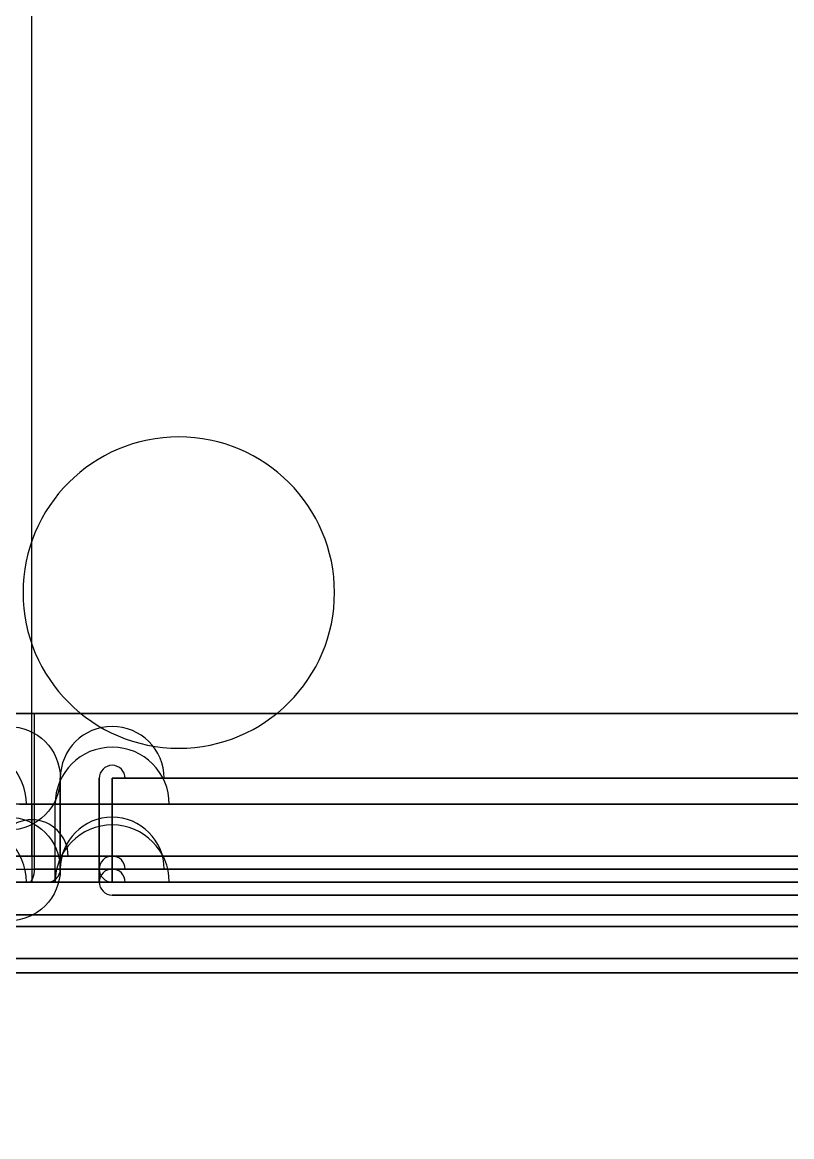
# Model space of a CAD drawing. Extents: x -93 to 93, y -188 to 102.
# Drawn here: x -73.16 to -43.51, y -113.82 to -70.85 of the extents above; entities that cross this region are included whole.
import ezdxf

# ---------------------------------------------------------------- set-up
doc = ezdxf.new("R2010")
doc.units = 0
doc.layers.add('Cut', color=7, linetype='CONTINUOUS')

msp = doc.modelspace()

# ---------------------------------------------------------------- linework, layer by layer
at = {"layer": 'Cut'}
for p, q in [((-72.7955, -103, 23.9519), (-72.7955, 17, 23.9519)), ((-72.7955, -103, 23.9519), (-72.7955, 17, 23.9519)), ((-72.7955, -103, -23.9481), (-72.7955, 17, -23.9481)), ((-72.7955, -103, -23.9481), (-72.7955, 17, -23.9481)), ((80.7469, -97.5, 30.55), (-80.7469, -97.5, 30.55)), ((80.7469, -97.5, 27.55), (-80.7469, -97.5, 27.55)), ((80.7469, -97.5, 30.55), (-80.7469, -97.5, 30.55)), ((80.7469, -97.5, 27.55), (-80.7469, -97.5, 27.55)), ((-73.6752, -97.5, -30.05), (73.6752, -97.5, -30.05)), ((-73.6752, -97.5, -30.05), (73.6752, -97.5, -30.05)), ((-73.1905, -97.5, -27.55), (-72.6905, -97.5, -27.05)), ((-73.1905, -97.5, -27.55), (-72.6905, -97.5, -27.05)), ((-72.6905, -97.5, -27.05), (72.6905, -97.5, -27.05)), ((-72.6905, -97.5, -27.05), (72.6905, -97.5, -27.05)), ((-72.6905, -103.5, -27.05), (-72.6905, -97.5, -27.05)), ((-72.6905, -103.5, -27.05), (-72.6905, -97.5, -27.05)), ((-71.6954, -103.5, -18.1881), (-71.6954, -100, -18.1881)), ((-71.6954, -103.5, -18.1881), (-71.6954, -100, -18.1881)), ((-71.6954, -100, -20.45), (-71.6954, -100, -18.1881)), ((-71.6954, -103.5, -20.45), (-71.6954, -100, -20.45)), ((-71.6954, -103.5, -20.45), (-71.6954, -100, -20.45)), ((-71.6954, -100, 20.45), (-71.6954, -103.5, 20.45)), ((-71.6954, -100, 20.45), (-71.6954, -103.5, 20.45)), ((-71.6954, -100, 18.1881), (-71.6954, -100, 20.45)), ((-71.6954, -103.5, 18.1881), (-71.6954, -100, 18.1881)), ((-71.6954, -103.5, 18.1881), (-71.6954, -100, 18.1881)), ((-71.6954, -100, 18.1881), (-71.6954, -100, 20.45)), ((-71.6954, -100, -20.45), (-71.6954, -100, -18.1881)), ((-70.1954, -100, 20.45), (-70.1954, -100, 18.1881)), ((-70.1954, -100, -18.1881), (-70.1954, -100, -20.45)), ((-70.1954, -100, -20.45), (-70.1954, -104, -20.45)), ((-70.1954, -100, -18.1881), (-70.1954, -100, -20.45)), ((-70.1954, -104, -18.1881), (-70.1954, -100, -18.1881)), ((-70.1954, -104, -18.1881), (-70.1954, -100, -18.1881)), ((-70.1954, -100, 18.1881), (-70.1954, -104, 18.1881)), ((-70.1954, -100, 18.1881), (-70.1954, -104, 18.1881)), ((-70.1954, -100, 20.45), (-70.1954, -100, 18.1881)), ((-70.1954, -104, 20.45), (-70.1954, -100, 20.45)), ((-70.1954, -100, -20.45), (-70.1954, -104, -20.45)), ((-70.1954, -104, 20.45), (-70.1954, -100, 20.45)), ((-69.6954, -100, -22.45), (-69.6954, -103.5, -22.45)), ((-69.6954, -100, -22.45), (-69.6954, -103.5, -22.45)), ((-6.62099, -100, -22.45), (-69.6954, -100, -22.45)), ((-69.6954, -100, 22.45), (-6.62099, -100, 22.45)), ((-69.6954, -103.5, 22.45), (-69.6954, -100, 22.45)), ((-69.6954, -103.5, 22.45), (-69.6954, -100, 22.45)), ((-6.62099, -100, 20.95), (-69.6954, -100, 20.95)), ((-69.6954, -100, -20.95), (-6.62099, -100, -20.95)), ((-69.6954, -100, 22.45), (-6.62099, -100, 22.45)), ((-6.62099, -100, -22.45), (-69.6954, -100, -22.45)), ((-69.6954, -100, -20.95), (-6.62099, -100, -20.95)), ((-69.6954, -104, -20.95), (-69.6954, -100, -20.95)), ((-69.6954, -100, 20.95), (-69.6954, -104, 20.95)), ((-6.62099, -100, 20.95), (-69.6954, -100, 20.95)), ((-69.6954, -104, -20.95), (-69.6954, -100, -20.95)), ((-69.6954, -100, 20.95), (-69.6954, -104, 20.95)), ((80.7469, -101, 27.35), (-80.7469, -101, 27.35)), ((80.7469, -101, 27.35), (-80.7469, -101, 27.35)), ((-73.2733, -101, -27.35), (-72.7733, -101, -26.85)), ((-73.2733, -101, -27.35), (-72.7733, -101, -26.85)), ((-72.7733, -101, -26.85), (72.7733, -101, -26.85)), ((-72.7733, -104, -26.85), (-72.7733, -101, -26.85)), ((-72.7733, -101, -26.85), (72.7733, -101, -26.85)), ((-72.7733, -104, -26.85), (-72.7733, -101, -26.85)), ((-71.8954, -101, 20.45), (-71.8954, -101, 18.1881)), ((-71.8954, -101, -18.1881), (-71.8954, -101, -20.45)), ((-71.8954, -104, 20.45), (-71.8954, -101, 20.45)), ((-71.8954, -101, 20.45), (-71.8954, -101, 18.1881)), ((-71.8954, -104, 20.45), (-71.8954, -101, 20.45)), ((-71.8954, -104, 18.1881), (-71.8954, -101, 18.1881)), ((-71.8954, -104, 18.1881), (-71.8954, -101, 18.1881)), ((-71.8954, -104, -18.1881), (-71.8954, -101, -18.1881)), ((-71.8954, -101, -18.1881), (-71.8954, -101, -20.45)), ((-71.8954, -104, -18.1881), (-71.8954, -101, -18.1881)), ((-71.8954, -104, -20.45), (-71.8954, -101, -20.45)), ((-71.8954, -104, -20.45), (-71.8954, -101, -20.45)), ((-6.62099, -101, 22.65), (-69.6954, -101, 22.65)), ((-69.6954, -101, -22.65), (-6.62099, -101, -22.65)), ((-6.62099, -101, 22.65), (-69.6954, -101, 22.65)), ((-69.6954, -104, 22.65), (-69.6954, -101, 22.65)), ((-69.6954, -104, 22.65), (-69.6954, -101, 22.65)), ((-69.6954, -104, -22.65), (-69.6954, -101, -22.65)), ((-69.6954, -101, -22.65), (-6.62099, -101, -22.65)), ((-69.6954, -104, -22.65), (-69.6954, -101, -22.65)), ((74.7491, -103, 26.7519), (-74.7493, -103, 26.7519)), ((74.7491, -103, 26.7519), (-74.7493, -103, 26.7519)), ((-73.6936, -103, -26.2481), (73.6935, -103, -26.2481)), ((-73.6936, -103, -26.2481), (73.6935, -103, -26.2481)), ((-72.7955, -103, -23.9481), (-4.69507, -103, -23.9481)), ((-4.69507, -103, 23.9519), (-72.7955, -103, 23.9519)), ((-4.69507, -103, 23.9519), (-72.7955, -103, 23.9519)), ((-72.7955, -103, -23.9481), (-4.69507, -103, -23.9481)), ((-80.7469, -103.5, 27.55), (80.7469, -103.5, 27.55)), ((-80.7469, -103.5, 27.55), (80.7469, -103.5, 27.55)), ((-73.1905, -103.5, -27.55), (-72.6905, -103.5, -27.05)), ((-73.1905, -103.5, -27.55), (-72.6905, -103.5, -27.05)), ((72.6905, -103.5, -27.05), (-72.6905, -103.5, -27.05)), ((72.6905, -103.5, -27.05), (-72.6905, -103.5, -27.05)), ((-71.6954, -103.5, -20.45), (-71.6954, -103.5, -18.1881)), ((-71.6954, -103.5, 18.1881), (-71.6954, -103.5, 20.45)), ((-71.6954, -103.5, -20.45), (-71.6954, -103.5, -18.1881)), ((-71.6954, -103.5, 18.1881), (-71.6954, -103.5, 20.45)), ((-6.62099, -103.5, -22.45), (-69.6954, -103.5, -22.45)), ((-69.6954, -103.5, 22.45), (-6.62099, -103.5, 22.45)), ((-6.62099, -103.5, -22.45), (-69.6954, -103.5, -22.45)), ((-69.6954, -103.5, 22.45), (-6.62099, -103.5, 22.45)), ((80.7469, -104, 27.05), (-80.7469, -104, 27.05)), ((80.7469, -104, 27.05), (-80.7469, -104, 27.05)), ((80.7469, -104, 27.35), (-80.7469, -104, 27.35)), ((80.7469, -104, 27.35), (-80.7469, -104, 27.35)), ((-73.3976, -104, -27.05), (-72.8976, -104, -26.55)), ((-73.3976, -104, -27.05), (-72.8976, -104, -26.55)), ((-73.2733, -104, -27.35), (-72.7733, -104, -26.85)), ((-73.2733, -104, -27.35), (-72.7733, -104, -26.85)), ((-72.8976, -104, -26.55), (72.8976, -104, -26.55)), ((-72.8976, -104, -26.55), (72.8976, -104, -26.55)), ((-72.7733, -104, -26.85), (72.7733, -104, -26.85)), ((-72.7733, -104, -26.85), (72.7733, -104, -26.85)), ((-72.1954, -104, -20.45), (-72.1954, -104, -18.1881)), ((-72.1954, -104, 18.1881), (-72.1954, -104, 20.45)), ((-72.1954, -104, -20.45), (-72.1954, -104, -18.1881)), ((-72.1954, -104, 18.1881), (-72.1954, -104, 20.45)), ((-71.8954, -104, -18.1881), (-71.8954, -104, -20.45)), ((-71.8954, -104, 20.45), (-71.8954, -104, 18.1881)), ((-71.8954, -104, 20.45), (-71.8954, -104, 18.1881)), ((-71.8954, -104, -18.1881), (-71.8954, -104, -20.45)), ((-70.1954, -104, -20.45), (-70.1954, -104, -18.1881)), ((-70.1954, -104, 18.1881), (-70.1954, -104, 20.45)), ((-70.1954, -104, -20.45), (-70.1954, -104, -18.1881)), ((-70.1954, -104, 18.1881), (-70.1954, -104, 20.45)), ((-6.62099, -104, -22.95), (-69.6954, -104, -22.95)), ((-69.6954, -104, 22.95), (-6.62099, -104, 22.95)), ((-6.62099, -104, -22.95), (-69.6954, -104, -22.95)), ((-69.6954, -104, 22.95), (-6.62099, -104, 22.95)), ((-6.62099, -104, -20.95), (-69.6954, -104, -20.95)), ((-69.6954, -104, 20.95), (-6.62099, -104, 20.95)), ((-6.62099, -104, -20.95), (-69.6954, -104, -20.95)), ((-69.6954, -104, 20.95), (-6.62099, -104, 20.95)), ((-6.62099, -104, 22.65), (-69.6954, -104, 22.65)), ((-69.6954, -104, -22.65), (-6.62099, -104, -22.65)), ((-6.62099, -104, 22.65), (-69.6954, -104, 22.65)), ((-69.6954, -104, -22.65), (-6.62099, -104, -22.65)), ((-6.62099, -104.5, -20.45), (-69.6954, -104.5, -20.45)), ((-69.6954, -104.5, -20.45), (-69.6954, -104.5, -18.1881)), ((-69.6954, -104.5, 18.1881), (-69.6954, -104.5, 20.45)), ((-69.6954, -104.5, 20.45), (-6.62099, -104.5, 20.45)), ((-6.62099, -104.5, -20.45), (-69.6954, -104.5, -20.45)), ((-69.6954, -104.5, -20.45), (-69.6954, -104.5, -18.1881)), ((-69.6954, -104.5, 18.1881), (-69.6954, -104.5, 20.45)), ((-69.6954, -104.5, 20.45), (-6.62099, -104.5, 20.45)), ((80.7469, -105.264, 30.55), (-80.7469, -105.264, 30.55)), ((80.7469, -105.264, 30.55), (-80.7469, -105.264, 30.55)), ((-73.6752, -105.264, -30.05), (73.6752, -105.264, -30.05)), ((-73.6752, -105.264, -30.05), (73.6752, -105.264, -30.05)), ((-80.7469, -105.711, 30.4444), (80.7469, -105.711, 30.4444)), ((-80.7469, -105.711, 30.4444), (80.7469, -105.711, 30.4444)), ((73.7189, -105.711, -29.9444), (-73.7189, -105.711, -29.9444)), ((73.7189, -105.711, -29.9444), (-73.7189, -105.711, -29.9444)), ((80.7469, -106.947, 29.8264), (-80.7469, -106.947, 29.8264)), ((80.7469, -106.947, 29.8264), (-80.7469, -106.947, 29.8264)), ((-73.9749, -106.947, -29.3264), (73.9749, -106.947, -29.3264)), ((-73.9749, -106.947, -29.3264), (73.9749, -106.947, -29.3264)), ((80.7469, -107.5, 28.932), (-80.7469, -107.5, 28.932)), ((80.7469, -107.5, 28.932), (-80.7469, -107.5, 28.932)), ((-74.3454, -107.5, -28.432), (74.3454, -107.5, -28.432)), ((-74.3454, -107.5, -28.432), (74.3454, -107.5, -28.432))]:
    msp.add_line(p, q, dxfattribs=at)
for centre, radius, start, end in [((-7.5, -97.5, -9.05), 81.347, 180, 180), ((-7.5, -97.5, -9.05), 81.347, 180, 180), ((-7.5, -97.5, -9.05), 81.2999, 180, 180), ((-7.5, -97.5, -9.05), 81.2999, 180, 180), ((7.5, -97.5, 9.05), 81.2999, 0, 0), ((7.5, -97.5, 9.05), 81.2999, 0, 0), ((-7.5, -97.5, 9.05), 79.7144, 180, 180), ((-7.5, -97.5, 9.05), 79.7144, 180, 180), ((7.5, -97.5, -9.05), 79.7144, 0, 0), ((7.5, -97.5, -9.05), 79.7144, 0, 0), ((-7.5, -97.5, -9.05), 78.2999, 180, 180), ((-7.5, -97.5, -9.05), 78.2999, 180, 180), ((7.5, -97.5, -9.05), 78.347, 0, 0), ((7.5, -97.5, -9.05), 78.347, 0, 0), ((7.5, -97.5, 9.05), 78.2999, 0, 0), ((7.5, -97.5, 9.05), 78.2999, 0, 0), ((-7.5, -97.5, 9.05), 76.7746, 180, 180), ((-7.5, -97.5, 9.05), 76.7746, 180, 180), ((7.5, -97.5, -9.05), 76.7746, 0, 0), ((7.5, -97.5, -9.05), 76.7746, 0, 0), ((-7.5, -101, -9.05), 78.0999, 180, 180), ((-7.5, -101, -9.05), 78.0999, 180, 180), ((7.5, -101, -9.05), 78.147, 0, 0), ((7.5, -101, -9.05), 78.147, 0, 0), ((7.5, -101, 9.05), 78.0999, 0, 0), ((7.5, -101, 9.05), 78.0999, 0, 0), ((-7.5, -105.264, -9.05), 81.347, 180, 180), ((-7.5, -105.264, -9.05), 81.347, 180, 180), ((-7.5, -105.264, -9.05), 81.2999, 180, 180), ((-7.5, -105.264, -9.05), 81.2999, 180, 180), ((7.5, -105.264, 9.05), 81.2999, 0, 0), ((7.5, -105.264, 9.05), 81.2999, 0, 0), ((-7.5, -105.711, -9.05), 81.2414, 180, 180), ((-7.5, -105.711, -9.05), 81.2414, 180, 180), ((-7.5, -101, 9.05), 76.5787, 180, 180), ((-7.5, -101, 9.05), 76.5787, 180, 180), ((7.5, -105.711, -9.05), 81.2414, 0, 0), ((7.5, -105.711, -9.05), 81.2414, 0, 0), ((7.5, -101, -9.05), 76.5787, 0, 0), ((7.5, -101, -9.05), 76.5787, 0, 0), ((-7.5, -105.711, -9.05), 81.1944, 180, 180), ((-7.5, -105.711, -9.05), 81.1944, 180, 180), ((7.5, -105.711, 9.05), 81.1944, 0, 0), ((7.5, -105.711, 9.05), 81.1944, 0, 0), ((-7.5, -103.5, -9.05), 78.347, 180, 180), ((-7.5, -103.5, -9.05), 78.347, 180, 180), ((-7.5, -103.5, 9.05), 78.2999, 180, 180), ((-7.5, -103.5, 9.05), 78.2999, 180, 180), ((7.5, -103.5, -9.05), 78.347, 0, 0), ((7.5, -103.5, -9.05), 78.347, 0, 0), ((7.5, -103.5, -9.05), 78.2999, 0, 0), ((7.5, -103.5, -9.05), 78.2999, 0, 0), ((-7.5, -105.264, 9.05), 79.7144, 180, 180), ((-7.5, -105.264, 9.05), 79.7144, 180, 180), ((-7.50007, -103, 14.4519), 77.5, 180, 180), ((-7.50007, -103, 14.4519), 77.5, 180, 180), ((-7.50007, -103, 9.05189), 77.4999, 180, 180), ((-7.50007, -103, 9.05189), 77.4999, 180, 180), ((7.5, -105.264, -9.05), 79.7144, 0, 0), ((7.5, -105.264, -9.05), 79.7144, 0, 0), ((7.49993, -103, -14.4481), 77.5, 0, 0), ((7.49993, -103, 9.05189), 77.5, 0, 0), ((7.49993, -103, -14.4481), 77.5, 0, 0), ((7.49993, -103, 9.05189), 77.5, 0, 0), ((7.49993, -103, -9.04811), 77.4999, 0, 0), ((7.49993, -103, 14.4519), 77.4999, 0, 0), ((7.49993, -103, -9.04811), 77.4999, 0, 0), ((7.49993, -103, 14.4519), 77.4999, 0, 0), ((-7.5, -105.711, 9.05), 79.611, 180, 180), ((-7.5, -105.711, 9.05), 79.611, 180, 180), ((-7.5, -104, -9.05), 78.0999, 180, 180), ((-7.5, -104, -9.05), 78.0999, 180, 180), ((-7.5, -104, -9.05), 77.847, 180, 180), ((-7.5, -104, -9.05), 77.847, 180, 180), ((-7.5, -104, -9.05), 77.7999, 180, 180), ((-7.5, -104, -9.05), 77.7999, 180, 180), ((7.5, -105.711, -9.05), 79.611, 0, 0), ((7.5, -105.711, -9.05), 79.611, 0, 0), ((7.5, -104, -9.05), 78.147, 0, 0), ((7.5, -104, -9.05), 78.147, 0, 0), ((7.5, -104, 9.05), 78.0999, 0, 0), ((7.5, -104, 9.05), 78.0999, 0, 0), ((-7.5, -106.947, -9.05), 80.6234, 180, 180), ((-7.5, -106.947, -9.05), 80.6234, 180, 180), ((-7.5, -106.947, -9.05), 80.5763, 180, 180), ((-7.5, -106.947, -9.05), 80.5763, 180, 180), ((7.5, -106.947, -9.05), 80.6234, 0, 0), ((7.5, -106.947, -9.05), 80.6234, 0, 0), ((7.5, -106.947, 9.05), 80.5763, 0, 0), ((7.5, -106.947, 9.05), 80.5763, 0, 0), ((-7.5, -103.5, -9.05), 76.7746, 180, 180), ((-7.5, -103.5, -9.05), 76.7746, 180, 180), ((7.5, -103.5, 9.05), 76.7746, 0, 0), ((7.5, -103.5, 9.05), 76.7746, 0, 0), ((-7.5, -104, 9.05), 76.5787, 180, 180), ((-7.5, -104, 9.05), 76.5787, 180, 180), ((7.5, -104, -9.05), 76.5787, 0, 0), ((7.5, -104, -9.05), 76.5787, 0, 0), ((-7.5, -107.5, -9.05), 79.729, 180, 180), ((-7.5, -107.5, -9.05), 79.729, 180, 180), ((-7.5, -107.5, -9.05), 79.6819, 180, 180), ((-7.5, -107.5, -9.05), 79.6819, 180, 180), ((7.5, -104, -9.05), 76.2847, 0, 0), ((7.5, -104, -9.05), 76.2847, 0, 0), ((-7.5, -106.947, 9.05), 79.0053, 180, 180), ((-7.5, -106.947, 9.05), 79.0053, 180, 180), ((7.5, -106.947, -9.05), 79.0053, 0, 0), ((7.5, -106.947, -9.05), 79.0053, 0, 0), ((7.5, -107.5, -9.05), 78.1289, 0, 0), ((7.5, -107.5, -9.05), 78.1289, 0, 0), ((-67.1291, -92.84, 26.7519), 6, 0, 180), ((-67.1291, -92.84, 26.7519), 6, 0, 180), ((-67.1291, -92.84, 26.7519), 6, 180, 0), ((-67.1291, -92.84, 26.7519), 6, 180, 0), ((-67.1291, -92.84, 26.2292), 0, 180, 0), ((-67.1291, -92.84, 26.2292), 0, 0, 0), ((-67.1291, -92.84, 26.2292), 0, 0, 0), ((-67.1291, -92.84, 26.2292), 0, 180, 0), ((-73.6954, -100, 18.1881), 3.5, -4.6527e-13, 0), ((-73.6954, -100, 18.1881), 3.5, -4.6527e-13, 0), ((-73.6954, -100, -18.1881), 2, 0, -4.07111e-13), ((-73.6954, -100, -18.1881), 2, 0, -4.07111e-13), ((-69.6954, -100, -20.45), 2, 0, 180), ((-69.6954, -100, -20.45), 2, 0, 180), ((-75.2, -101, -14.1881), 2.2, 0, 180), ((-75.2, -101, -14.1881), 2.2, 0, 180), ((-69.6954, -101, -20.45), 2.2, 0, 180), ((-69.6954, -101, -20.45), 2.2, 0, 180), ((-73.6954, -101, 18.1881), 1.8, 0, 0), ((-73.6954, -101, 18.1881), 1.8, 0, 0), ((-69.6954, -100, -20.45), 0.5, 0, 180), ((-69.6954, -100, -20.45), 0.5, 0, 180), ((-69.6954, -100, 20.45), 0, 0, 180), ((-69.6954, -100, 20.45), 0, 180, 0), ((-69.6954, -100, 20.45), 0, 0, 180), ((-69.6954, -100, 20.45), 0, 180, 0), ((-73.6954, -104.5, -18.1881), 4, -4.07111e-13, 0), ((-73.6954, -104.5, -18.1881), 4, -4.07111e-13, 0), ((-73.6954, -104, 18.1881), 3.5, -4.6527e-13, 0), ((-73.6954, -104, 18.1881), 3.5, -4.6527e-13, 0), ((-69.6954, -101, 20.45), 0, 180, 0), ((-69.6954, -101, 20.45), 0, 180, 0), ((-75.2, -104, -14.1881), 2.2, 0, 180), ((-75.2, -104, -14.1881), 2.2, 0, 180), ((-73.6954, -103.5, -18.1881), 2, 0, -4.07111e-13), ((-73.6954, -103.5, -18.1881), 2, 0, -4.07111e-13), ((-72.7955, -103, -22.5481), 1.4, 0, 180), ((-72.7955, -103, -22.5481), 1.4, 0, 180), ((-69.6954, -104, -20.45), 2.2, 0, 180), ((-69.6954, -104, -20.45), 2.2, 0, 180), ((-69.6954, -103.5, 20.45), 2, 0, 180), ((-69.6954, -103.5, 20.45), 2, 0, 180), ((-73.6954, -104, 18.1881), 1.8, 0, 0), ((-73.6954, -104, 18.1881), 1.8, 0, 0), ((-72.7955, -103, 22.5519), 9.9476e-14, 180, 0), ((-72.7955, -103, 22.5519), 9.9476e-14, 180, 0), ((-69.6954, -103.5, -22.95), 0.5, 0, -90), ((-69.6954, -103.5, -22.95), 0.5, 0, -90), ((-69.6954, -103.5, 22.95), 0.5, 0, -90), ((-69.6954, -103.5, 22.95), 0.5, 0, -90), ((-72.1954, -103.5, -18.1881), 0.5, -90, 0), ((-72.1954, -103.5, -20.45), 0.5, -90, 0), ((-72.1954, -103.5, -18.1881), 0.5, -90, 0), ((-72.1954, -103.5, -20.45), 0.5, -90, 0), ((-72.1954, -103.5, 20.45), 0.5, -90, 0), ((-72.1954, -103.5, 20.45), 0.5, -90, 0), ((-72.1954, -103.5, 18.1881), 0.5, -90, 0), ((-72.1954, -103.5, 18.1881), 0.5, -90, 0), ((-69.6954, -104, -20.45), 0.5, 0, -90), ((-69.6954, -104, 20.45), 0.5, 0, 180), ((-69.6954, -104, -20.45), 0.5, 0, -90), ((-69.6954, -104, 20.45), 0.5, 0, 180), ((-69.6954, -103.5, -20.45), 5.68434e-14, 180, 180), ((-69.6954, -103.5, -20.45), 5.68434e-14, 180, 180), ((-69.6954, -104, -20.45), 0.5, 180, -90), ((-69.6954, -104, -18.1881), 0.5, 180, -90), ((-69.6954, -104, -18.1881), 0.5, 180, -90), ((-69.6954, -104, 18.1881), 0.5, 180, -90), ((-69.6954, -104, 18.1881), 0.5, 180, -90), ((-69.6954, -104, 20.45), 0.5, 180, -90), ((-69.6954, -104, -20.45), 0.5, 180, -90), ((-69.6954, -104, 20.45), 0.5, 180, -90), ((-69.6954, -104, -20.45), 0, 180, 0), ((-69.6954, -104, 20.45), 0, -90, 0), ((-69.6954, -104, -20.45), 0, 180, 0), ((-69.6954, -104, 20.45), 0, -90, 0), ((-69.6954, -104, 20.45), 0, 180, 0), ((-69.6954, -104, 20.45), 0, 180, 0)]:
    msp.add_arc(centre, radius, start, end, dxfattribs=at)
for points, knots in [([(-72.8976, -104, -26.55), (-72.849, -104.002, -26.6672), (-72.7916, -103.953, -26.8058), (-72.7511, -103.854, -26.9036), (-72.7099, -103.756, -27.003), (-72.6898, -103.617, -27.0516), (-72.6905, -103.5, -27.05)], [1.5708, 1.5708, 1.5708, 1.5708, 2.35619, 2.35619, 2.35619, 3.14159, 3.14159, 3.14159, 3.14159]), ([(-72.8976, -104, -26.55), (-72.849, -104.002, -26.6672), (-72.7916, -103.953, -26.8058), (-72.7511, -103.854, -26.9036), (-72.7099, -103.756, -27.003), (-72.6898, -103.617, -27.0516), (-72.6905, -103.5, -27.05)], [1.5708, 1.5708, 1.5708, 1.5708, 2.35619, 2.35619, 2.35619, 3.14159, 3.14159, 3.14159, 3.14159]), ([(-72.1954, -104, -18.1881), (-72.1954, -104, -17.9995), (-72.2312, -104, -17.8114), (-72.3008, -104, -17.636), (-72.3385, -104, -17.5408), (-72.3853, -104, -17.4504), (-72.4413, -104, -17.3646), (-72.4498, -104, -17.352), (-72.4772, -104, -17.3086), (-72.5314, -104, -17.2418), (-72.5783, -104, -17.1862), (-72.6127, -104, -17.1481), (-72.6348, -104, -17.1274), (-72.9117, -104, -16.8482), (-73.3022, -104, -16.6865), (-73.6954, -104, -16.6881)], [0, 0, 0, 0, 0.25, 0.25, 0.25, 0.375, 0.375, 0.375, 0.4375, 0.4375, 0.4375, 0.5, 0.5, 0.5, 1, 1, 1, 1]), ([(-73.6954, -104, 16.6881), (-73.5068, -104, 16.6881), (-73.3187, -104, 16.7239), (-73.1433, -104, 16.7934), (-73.0481, -104, 16.8311), (-72.9577, -104, 16.878), (-72.872, -104, 16.934), (-72.8593, -104, 16.9425), (-72.816, -104, 16.9699), (-72.7491, -104, 17.0241), (-72.6936, -104, 17.0709), (-72.6555, -104, 17.1054), (-72.6348, -104, 17.1274), (-72.3555, -104, 17.4044), (-72.1938, -104, 17.7948), (-72.1954, -104, 18.1881)], [0, 0, 0, 0, 0.25, 0.25, 0.25, 0.375, 0.375, 0.375, 0.4375, 0.4375, 0.4375, 0.5, 0.5, 0.5, 1, 1, 1, 1]), ([(-72.1954, -104, -18.1881), (-72.1954, -104, -17.9995), (-72.2312, -104, -17.8114), (-72.3008, -104, -17.636), (-72.3385, -104, -17.5408), (-72.3853, -104, -17.4504), (-72.4413, -104, -17.3646), (-72.4498, -104, -17.352), (-72.4772, -104, -17.3086), (-72.5314, -104, -17.2418), (-72.5783, -104, -17.1862), (-72.6127, -104, -17.1481), (-72.6348, -104, -17.1274), (-72.9117, -104, -16.8482), (-73.3022, -104, -16.6865), (-73.6954, -104, -16.6881)], [0, 0, 0, 0, 0.25, 0.25, 0.25, 0.375, 0.375, 0.375, 0.4375, 0.4375, 0.4375, 0.5, 0.5, 0.5, 1, 1, 1, 1]), ([(-73.6954, -104, 16.6881), (-73.5068, -104, 16.6881), (-73.3187, -104, 16.7239), (-73.1433, -104, 16.7934), (-73.0481, -104, 16.8311), (-72.9577, -104, 16.878), (-72.872, -104, 16.934), (-72.8593, -104, 16.9425), (-72.816, -104, 16.9699), (-72.7491, -104, 17.0241), (-72.6936, -104, 17.0709), (-72.6555, -104, 17.1054), (-72.6348, -104, 17.1274), (-72.3555, -104, 17.4044), (-72.1938, -104, 17.7948), (-72.1954, -104, 18.1881)], [0, 0, 0, 0, 0.25, 0.25, 0.25, 0.375, 0.375, 0.375, 0.4375, 0.4375, 0.4375, 0.5, 0.5, 0.5, 1, 1, 1, 1]), ([(-69.6954, -104, -22.95), (-70.0096, -104, -22.9501), (-70.3236, -104, -22.8903), (-70.6157, -104, -22.7745), (-70.7743, -104, -22.7116), (-70.9251, -104, -22.6335), (-71.068, -104, -22.5402), (-71.0908, -104, -22.5249), (-71.1625, -104, -22.4793), (-71.2728, -104, -22.39), (-71.3683, -104, -22.3119), (-71.4291, -104, -22.2515), (-71.4632, -104, -22.2178), (-71.9285, -104, -21.7562), (-72.1981, -104, -21.1054), (-72.1954, -104, -20.45)], [0, 0, 0, 0, 0.25, 0.25, 0.25, 0.375, 0.375, 0.375, 0.4375, 0.4375, 0.4375, 0.5, 0.5, 0.5, 1, 1, 1, 1]), ([(-69.6954, -104, -22.95), (-70.0096, -104, -22.9501), (-70.3236, -104, -22.8903), (-70.6157, -104, -22.7745), (-70.7743, -104, -22.7116), (-70.9251, -104, -22.6335), (-71.068, -104, -22.5402), (-71.0908, -104, -22.5249), (-71.1625, -104, -22.4793), (-71.2728, -104, -22.39), (-71.3683, -104, -22.3119), (-71.4291, -104, -22.2515), (-71.4632, -104, -22.2178), (-71.9285, -104, -21.7562), (-72.1981, -104, -21.1054), (-72.1954, -104, -20.45)], [0, 0, 0, 0, 0.25, 0.25, 0.25, 0.375, 0.375, 0.375, 0.4375, 0.4375, 0.4375, 0.5, 0.5, 0.5, 1, 1, 1, 1]), ([(-72.1954, -104, 20.45), (-72.1956, -104, 20.7642), (-72.1357, -104, 21.0782), (-72.0199, -104, 21.3702), (-71.957, -104, 21.5289), (-71.8789, -104, 21.6797), (-71.7856, -104, 21.8226), (-71.7703, -104, 21.8453), (-71.7248, -104, 21.9171), (-71.6354, -104, 22.0273), (-71.5573, -104, 22.1228), (-71.497, -104, 22.1837), (-71.4632, -104, 22.2178), (-71.0016, -104, 22.6831), (-70.3509, -104, 22.9526), (-69.6954, -104, 22.95)], [0, 0, 0, 0, 0.25, 0.25, 0.25, 0.375, 0.375, 0.375, 0.4375, 0.4375, 0.4375, 0.5, 0.5, 0.5, 1, 1, 1, 1]), ([(-72.1954, -104, 20.45), (-72.1956, -104, 20.7642), (-72.1357, -104, 21.0782), (-72.0199, -104, 21.3702), (-71.957, -104, 21.5289), (-71.8789, -104, 21.6797), (-71.7856, -104, 21.8226), (-71.7703, -104, 21.8453), (-71.7248, -104, 21.9171), (-71.6354, -104, 22.0273), (-71.5573, -104, 22.1228), (-71.497, -104, 22.1837), (-71.4632, -104, 22.2178), (-71.0016, -104, 22.6831), (-70.3509, -104, 22.9526), (-69.6954, -104, 22.95)], [0, 0, 0, 0, 0.25, 0.25, 0.25, 0.375, 0.375, 0.375, 0.4375, 0.4375, 0.4375, 0.5, 0.5, 0.5, 1, 1, 1, 1])]:
    msp.add_open_spline(points, degree=3, knots=knots, dxfattribs=at)

doc.saveas('drawing.dxf')
